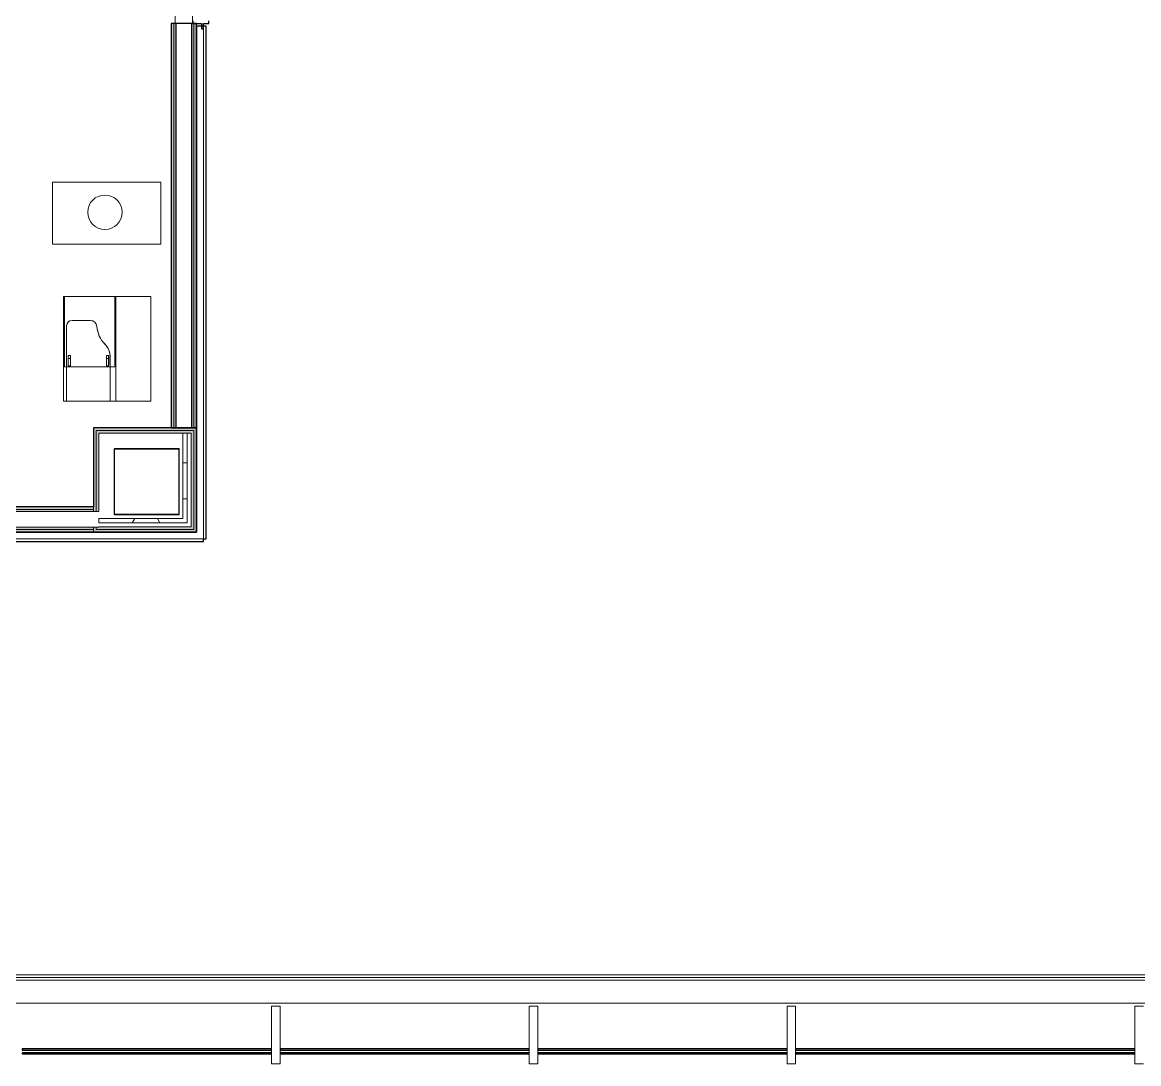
# Model space of a CAD drawing. Header units: millimetres. Extents: x 155920 to 295199, y -4084 to 97293.
# Drawn here: x 187076 to 193572, y 12017 to 18076 of the extents above; entities that cross this region are included whole.
import ezdxf

# ---------------------------------------------------------------- set-up
doc = ezdxf.new("R2010")
doc.units = ezdxf.units.MM
doc.header["$MEASUREMENT"] = 0
for name, color, linetype, lineweight in [('A-GENM', 8, 'CONTINUOUS', 9), ('A-GLAZ-CURT', 7, 'CONTINUOUS', 9), ('A-GLAZ-CWMG', 7, 'CONTINUOUS', 9), ('A-WALL', 7, 'CONTINUOUS', 9), ('A-WALL-PATT', 7, 'CONTINUOUS', 25), ('I-FURN', 8, 'CONTINUOUS', 9), ('I-WALL', 7, 'CONTINUOUS', 9), ('Q-SPCQ', 7, 'CONTINUOUS', 9)]:
    doc.layers.add(name, color=color, linetype=linetype, lineweight=lineweight)

msp = doc.modelspace()

# ---------------------------------------------------------------- hatches: boundary and pattern name
at = {"layer": 'A-GLAZ-CURT'}
h = msp.add_hatch(color=256, dxfattribs=at)
h.paths.add_polyline_path([(188525.8, 12074.8), (188525.8, 12080.8), (187075.8, 12080.8), (187075.8, 12074.8), (187534.9, 12074.8)], flags=0)
h.paths.add_polyline_path([(188525.8, 12096.8), (188525.8, 12102.8), (187075.8, 12102.8), (187075.8, 12096.8), (187534.9, 12096.8)], flags=0)
h = msp.add_hatch(color=256, dxfattribs=at)
h.paths.add_polyline_path([(190025.8, 12074.8), (190025.8, 12080.8), (188575.8, 12080.8), (188575.8, 12074.8), (189034.9, 12074.8)], flags=0)
h.paths.add_polyline_path([(190025.8, 12096.8), (190025.8, 12102.8), (188575.8, 12102.8), (188575.8, 12096.8), (189034.9, 12096.8)], flags=0)
h = msp.add_hatch(color=256, dxfattribs=at)
h.paths.add_polyline_path([(191525.8, 12074.8), (191525.8, 12080.8), (190075.8, 12080.8), (190075.8, 12074.8), (190534.9, 12074.8)], flags=0)
h.paths.add_polyline_path([(191525.8, 12096.8), (191525.8, 12102.8), (190075.8, 12102.8), (190075.8, 12096.8), (190534.9, 12096.8)], flags=0)
h = msp.add_hatch(color=256, dxfattribs=at)
h.paths.add_polyline_path([(193550.8, 12074.8), (193550.8, 12080.8), (191575.8, 12080.8), (191575.8, 12074.8)], flags=0)
h.paths.add_polyline_path([(193550.8, 12096.8), (193550.8, 12102.8), (191575.8, 12102.8), (191575.8, 12096.8)], flags=0)
at = {"layer": 'A-WALL-PATT', "lineweight": 9}
h = msp.add_hatch(color=256, dxfattribs=at)
h.paths.add_polyline_path([(187942.2, 15716.6), (187957.2, 15716.6), (187957.2, 18069.5), (187942.2, 18069.5), (187942.2, 15819.5)], flags=0)
h.paths.add_polyline_path([(187957.2, 21069.5), (187957.2, 23583.8), (187942.2, 23583.8), (187942.2, 21069.5)], flags=0)
h.paths.add_polyline_path([(187957.2, 23653.8), (187957.2, 23961.2), (187942.2, 23961.2), (187942.2, 23653.8)], flags=0)
h.paths.add_polyline_path([(187942.2, 24031.2), (187957.2, 24031.2), (187957.2, 24574.5), (187942.2, 24574.5), (187942.2, 24192.1)], flags=0)
h.paths.add_polyline_path([(187957.2, 26074.5), (187957.2, 26309.5), (187942.2, 26309.5), (187942.2, 26074.5)], flags=0)
at = {"layer": 'A-WALL-PATT', "lineweight": 5}
h = msp.add_hatch(color=256, dxfattribs=at)
h.paths.add_polyline_path([(187957.2, 15716.6), (187969.7, 15716.6), (187969.7, 18069.5), (187957.2, 18069.5), (187957.2, 15819.5)], flags=0)
h.paths.add_polyline_path([(187957.2, 21069.5), (187969.7, 21069.5), (187969.7, 23583.8), (187957.2, 23583.8), (187957.2, 21548.2)], flags=0)
h.paths.add_polyline_path([(187957.2, 23653.8), (187969.7, 23653.8), (187969.7, 23961.2), (187957.2, 23961.2), (187957.2, 23751.5)], flags=0)
h.paths.add_polyline_path([(187969.7, 24031.2), (187969.7, 24574.5), (187957.2, 24574.5), (187957.2, 24031.2)], flags=0)
h.paths.add_polyline_path([(187957.2, 26074.5), (187969.7, 26074.5), (187969.7, 26309.5), (187957.2, 26309.5), (187957.2, 26175.1)], flags=0)
h = msp.add_hatch(color=256, dxfattribs=at)
h.paths.add_polyline_path([(188061.7, 15716.6), (188074.2, 15716.6), (188074.2, 18069.5), (188061.7, 18069.5), (188061.7, 15819.5)], flags=0)
h.paths.add_polyline_path([(188074.2, 21069.5), (188074.2, 24574.5), (188061.7, 24574.5), (188061.7, 21069.5)], flags=0)
h.paths.add_polyline_path([(188074.2, 26074.5), (188074.2, 26309.5), (188061.7, 26309.5), (188061.7, 26074.5)], flags=0)
h = msp.add_hatch(color=256, dxfattribs=at)
h.paths.add_polyline_path([(188074.2, 15716.6), (188089.2, 15716.6), (188089.2, 18069.5), (188074.2, 18069.5), (188074.2, 15819.5)], flags=0)
h.paths.add_polyline_path([(188089.2, 21069.5), (188089.2, 24574.5), (188074.2, 24574.5), (188074.2, 21069.5)], flags=0)
h.paths.add_polyline_path([(188089.2, 26074.5), (188089.2, 26309.5), (188074.2, 26309.5), (188074.2, 26074.5)], flags=0)
at = {"layer": 'A-WALL-PATT', "lineweight": 9}
h = msp.add_hatch(color=256, dxfattribs=at)
h.paths.add_polyline_path([(187505.7, 15110.5), (187505.7, 15138), (187490.7, 15138), (187490.7, 15110.5)], flags=0)
h.paths.add_polyline_path([(187490.7, 15230), (187505.7, 15230), (187505.7, 15716.6), (187490.7, 15716.6), (187490.7, 15242.5)], flags=0)
for points in [[(188089.2, 15701.6), (188089.2, 15716.6), (187505.7, 15716.6), (187505.7, 15701.6), (188074.2, 15701.6)], [(188074.2, 15125.5), (188089.2, 15125.5), (188089.2, 15701.6), (188074.2, 15701.6), (188074.2, 15140.5)]]:
    msp.add_hatch(color=256, dxfattribs=at).paths.add_polyline_path(points, flags=0)
at = {"layer": 'A-WALL-PATT', "lineweight": 5}
h = msp.add_hatch(color=256, dxfattribs=at)
h.paths.add_polyline_path([(187505.7, 15125.5), (187520.7, 15125.5), (187520.7, 15138), (187505.7, 15138)], flags=0)
h.paths.add_polyline_path([(187520.7, 15230), (187520.7, 15701.6), (187505.7, 15701.6), (187505.7, 15230)], flags=0)
for points in [[(188074.2, 15686.6), (188074.2, 15701.6), (187520.7, 15701.6), (187521.7, 15686.6), (188059.2, 15686.6)], [(188059.2, 15140.5), (188074.2, 15140.5), (188074.2, 15686.6), (188059.2, 15685.6), (188059.2, 15141.5)], [(187521.7, 15125.5), (188074.2, 15125.5), (188074.2, 15140.5), (187521.7, 15140.5), (187520.7, 15125.5)], [(187505.7, 15110.5), (188089.2, 15110.5), (188089.2, 15125.5), (187505.7, 15125.5)]]:
    msp.add_hatch(color=256, dxfattribs=at).paths.add_polyline_path(points, flags=0)
h = msp.add_hatch(color=256, dxfattribs=at)
h.paths.add_polyline_path([(187490.7, 15242.5), (187490.7, 15257.5), (185785.8, 15257.5), (185785.8, 15242.5), (187240.9, 15242.5)], flags=0)
h.paths.add_polyline_path([(183054.8, 15242.5), (183985.8, 15242.5), (183985.8, 15257.5), (182419.6, 15257.5), (182419.6, 15242.5), (182456.7, 15242.5)], flags=0)
h = msp.add_hatch(color=256, dxfattribs=at)
h.paths.add_polyline_path([(187490.7, 15230), (187490.7, 15242.5), (185785.8, 15242.5), (185785.8, 15230), (187240.9, 15230)], flags=0)
h.paths.add_polyline_path([(183985.8, 15230), (183985.8, 15242.5), (182419.6, 15242.5), (182419.6, 15230), (183054.8, 15230)], flags=0)
h = msp.add_hatch(color=256, dxfattribs=at)
h.paths.add_polyline_path([(187240.9, 15125.5), (187490.7, 15125.5), (187490.7, 15138), (185785.8, 15138), (185785.8, 15125.5), (186642.9, 15125.5)], flags=0)
h.paths.add_polyline_path([(183985.8, 15125.5), (183985.8, 15138), (182419.6, 15138), (182419.6, 15125.5), (183054.8, 15125.5)], flags=0)
at = {"layer": 'A-WALL-PATT', "lineweight": 9}
h = msp.add_hatch(color=256, dxfattribs=at)
h.paths.add_polyline_path([(187490.7, 15110.5), (187490.7, 15125.5), (185785.8, 15125.5), (185785.8, 15110.5), (187240.9, 15110.5)], flags=0)
h.paths.add_polyline_path([(183985.8, 15110.5), (183985.8, 15125.5), (182419.6, 15125.5), (182419.6, 15110.5), (183054.8, 15110.5)], flags=0)

# ---------------------------------------------------------------- linework, layer by layer
at = {"layer": 'A-GENM'}
for p, q in [((230792.8, 12533.5), (156860.8, 12533.5)), ((230792.8, 12518.5), (156860.8, 12518.5)), ((230792.8, 12518.5), (156860.8, 12518.5)), ((230792.8, 12503.5), (156860.8, 12503.5)), ((230343.7, 12370.2), (157283.1, 12370.2))]:
    msp.add_line(p, q, dxfattribs=at)
at = {"layer": 'A-GLAZ-CURT', "lineweight": 30}
for p, q in [((188525.8, 12102.8), (187075.8, 12102.8)), ((187075.8, 12102.8), (187075.8, 12096.8)), ((187075.8, 12096.8), (188525.8, 12096.8)), ((188525.8, 12096.8), (188525.8, 12102.8)), ((190025.8, 12102.8), (188575.8, 12102.8)), ((188575.8, 12102.8), (188575.8, 12096.8)), ((188575.8, 12096.8), (190025.8, 12096.8)), ((190025.8, 12096.8), (190025.8, 12102.8)), ((191525.8, 12102.8), (190075.8, 12102.8)), ((190075.8, 12102.8), (190075.8, 12096.8)), ((190075.8, 12096.8), (191525.8, 12096.8)), ((191525.8, 12096.8), (191525.8, 12102.8)), ((193550.8, 12102.8), (191575.8, 12102.8)), ((191575.8, 12102.8), (191575.8, 12096.8)), ((191575.8, 12096.8), (193550.8, 12096.8)), ((193550.8, 12096.8), (193550.8, 12102.8)), ((188525.8, 12080.8), (187075.8, 12080.8)), ((187075.8, 12080.8), (187075.8, 12074.8)), ((187075.8, 12074.8), (188525.8, 12074.8)), ((188525.8, 12074.8), (188525.8, 12080.8)), ((190025.8, 12080.8), (188575.8, 12080.8)), ((188575.8, 12080.8), (188575.8, 12074.8)), ((188575.8, 12074.8), (190025.8, 12074.8)), ((190025.8, 12074.8), (190025.8, 12080.8)), ((191525.8, 12080.8), (190075.8, 12080.8)), ((190075.8, 12080.8), (190075.8, 12074.8)), ((190075.8, 12074.8), (191525.8, 12074.8)), ((191525.8, 12074.8), (191525.8, 12080.8)), ((193550.8, 12080.8), (191575.8, 12080.8)), ((191575.8, 12080.8), (191575.8, 12074.8)), ((191575.8, 12074.8), (193550.8, 12074.8)), ((193550.8, 12074.8), (193550.8, 12080.8))]:
    msp.add_line(p, q, dxfattribs=at)
at = {"layer": 'A-GLAZ-CWMG', "lineweight": 20, "extrusion": (0, 0, -1)}
for p, q in [((187965.7, 18119.5), (187965.7, 18069.5)), ((187965.7, 18069.5), (188065.7, 18069.5)), ((188065.7, 18069.5), (188065.7, 18119.5)), ((188575.8, 12352.3), (188525.8, 12352.3)), ((188525.8, 12352.3), (188525.8, 12017.3)), ((188575.8, 12017.3), (188575.8, 12352.3)), ((190075.8, 12352.3), (190025.8, 12352.3)), ((190025.8, 12352.3), (190025.8, 12017.3)), ((190075.8, 12017.3), (190075.8, 12352.3)), ((193600.8, 12352.3), (193550.8, 12352.3)), ((193550.8, 12352.3), (193550.8, 12017.3)), ((188525.8, 12017.3), (188575.8, 12017.3)), ((190025.8, 12017.3), (190075.8, 12017.3)), ((193550.8, 12017.3), (193600.8, 12017.3))]:
    msp.add_line(p, q, dxfattribs=at)
at = {"layer": 'A-GLAZ-CWMG', "lineweight": 20}
for p, q in [((191575.8, 12352.3), (191525.8, 12352.3)), ((191525.8, 12352.3), (191525.8, 12017.3)), ((191575.8, 12017.3), (191575.8, 12352.3)), ((191525.8, 12017.3), (191575.8, 12017.3))]:
    msp.add_line(p, q, dxfattribs=at)
at = {"layer": 'A-WALL'}
for p, q in [((187957.2, 15716.6), (187957.2, 18069.5)), ((187969.7, 15716.6), (187969.7, 18069.5)), ((187970.7, 15716.6), (187970.7, 18069.5)), ((188060.7, 15716.6), (188060.7, 18069.5)), ((188061.7, 15716.6), (188061.7, 18069.5)), ((188074.2, 15716.6), (188074.2, 18069.5)), ((188129.2, 15110.5), (188129.2, 18053.5)), ((187505.7, 15230), (187505.7, 15701.6)), ((187505.7, 15701.6), (187520.7, 15701.6)), ((187520.7, 15701.6), (187612.7, 15701.6)), ((187520.7, 15230), (187520.7, 15686.6)), ((187520.7, 15686.6), (187521.7, 15686.6)), ((187521.7, 15686.6), (187612.7, 15686.6)), ((187521.7, 15229), (187521.7, 15685.6)), ((187521.7, 15685.6), (187611.7, 15685.6)), ((187611.7, 15685.6), (187612.7, 15685.6)), ((187612.7, 15701.6), (188074.2, 15701.6)), ((187612.7, 15686.6), (188059.2, 15686.6)), ((187612.7, 15685.6), (188010.7, 15685.6)), ((188010.7, 15685.6), (188035.7, 15685.6)), ((188010.7, 15685.6), (188035.7, 15685.6)), ((188010.7, 15685.6), (188010.7, 15595.6)), ((188035.7, 15685.6), (188058.2, 15685.6)), ((188035.7, 15685.6), (188058.2, 15685.6)), ((188035.7, 15685.6), (188035.7, 15594.6)), ((188058.2, 15685.6), (188058.2, 15594.6)), ((188059.2, 15686.6), (188059.2, 15685.6)), ((188059.2, 15685.6), (188059.2, 15594.6)), ((188074.2, 15701.6), (188074.2, 15686.6)), ((188074.2, 15686.6), (188074.2, 15594.6)), ((187612.7, 15595.6), (187611.7, 15595.6)), ((187611.7, 15211.5), (187611.7, 15595.6)), ((187611.7, 15595.6), (187612.7, 15595.6)), ((187612.7, 15595.6), (187988.2, 15595.6)), ((187988.2, 15595.6), (187988.2, 15594.6)), ((187988.2, 15594.6), (187988.2, 15212.5)), ((188010.7, 15595.6), (188010.7, 15594.6)), ((188010.7, 15594.6), (188010.7, 15212.5)), ((188035.7, 15594.6), (188035.7, 15212.5)), ((188058.2, 15594.6), (188058.2, 15212.5)), ((188059.2, 15594.6), (188059.2, 15212.5)), ((188074.2, 15594.6), (188074.2, 15212.5)), ((187490.7, 15242.5), (185785.8, 15242.5)), ((187490.7, 15230), (185785.8, 15230)), ((187490.7, 15229), (185785.8, 15229)), ((187490.7, 15242.5), (187490.7, 15257.5)), ((187490.7, 15230), (187490.7, 15242.5)), ((187505.7, 15230), (187490.7, 15230)), ((187520.7, 15229), (187490.7, 15229)), ((187520.7, 15230), (187505.7, 15230)), ((187521.7, 15229), (187520.7, 15229)), ((187612.7, 15211.5), (187611.7, 15211.5)), ((187612.7, 15211.5), (187988.2, 15211.5)), ((187988.2, 15212.5), (187988.2, 15211.5)), ((188010.7, 15212.5), (188010.7, 15211.5)), ((188010.7, 15211.5), (188010.7, 15189)), ((188035.7, 15212.5), (188035.7, 15189)), ((188058.2, 15212.5), (188058.2, 15164)), ((188059.2, 15212.5), (188059.2, 15141.5)), ((188074.2, 15212.5), (188074.2, 15140.5)), ((187490.7, 15139), (185785.8, 15139)), ((187490.7, 15138), (185785.8, 15138)), ((187520.7, 15139), (187490.7, 15139)), ((187505.7, 15138), (187490.7, 15138)), ((187490.7, 15125.5), (187490.7, 15138)), ((187505.7, 15125.5), (187505.7, 15138)), ((187520.7, 15138), (187505.7, 15138)), ((187521.7, 15139), (187520.7, 15139)), ((187520.7, 15139), (187520.7, 15138)), ((187611.7, 15189), (187521.7, 15189)), ((187521.7, 15164), (187521.7, 15189)), ((187521.7, 15189), (187521.7, 15164)), ((187612.7, 15164), (187521.7, 15164)), ((187612.7, 15141.5), (187521.7, 15141.5)), ((187521.7, 15141.5), (187521.7, 15140.5)), ((187612.7, 15140.5), (187521.7, 15140.5)), ((187521.7, 15140.5), (187521.7, 15139)), ((187612.7, 15189), (187611.7, 15189)), ((187612.7, 15189), (188010.7, 15189)), ((187612.7, 15164), (188035.7, 15164)), ((187612.7, 15141.5), (188058.2, 15141.5)), ((187612.7, 15140.5), (188059.2, 15140.5)), ((188035.7, 15189), (188035.7, 15164)), ((188058.2, 15164), (188058.2, 15141.5)), ((188059.2, 15141.5), (188059.2, 15140.5)), ((188074.2, 15140.5), (188074.2, 15125.5)), ((187490.7, 15125.5), (185785.8, 15125.5)), ((187490.7, 15110.5), (187490.7, 15125.5)), ((187520.7, 15125.5), (187505.7, 15125.5)), ((187521.7, 15125.5), (187520.7, 15125.5)), ((187612.7, 15125.5), (187521.7, 15125.5)), ((187612.7, 15125.5), (188074.2, 15125.5)), ((188129.2, 15070.5), (188129.2, 15110.5)), ((188129.2, 15110.5), (188129.2, 15070.5)), ((188129.2, 15070.5), (185801.8, 15070.5))]:
    msp.add_line(p, q, dxfattribs=at)
at = {"layer": 'A-WALL', "lineweight": 30}
for p, q in [((188067.7, 18085.5), (188067.7, 18069.5)), ((188067.7, 18069.5), (188119.2, 18069.5)), ((188119.2, 18069.5), (188119.2, 18037.5)), ((188129.2, 18069.5), (188161.2, 18069.5)), ((188129.2, 18037.5), (188129.2, 18069.5)), ((188161.2, 18069.5), (188161.2, 18085.5)), ((188119.2, 18037.5), (188129.2, 18037.5))]:
    msp.add_line(p, q, dxfattribs=at)
at = {"layer": 'A-WALL-PATT', "linetype": 'Continuous', "lineweight": 9}
for p, q in [((188010.7, 15512.8), (188035.7, 15512.8)), ((188010.7, 15303.2), (188035.7, 15303.2)), ((187715.6, 15164), (187730, 15189)), ((187876.3, 15164), (187861.9, 15189))]:
    msp.add_line(p, q, dxfattribs=at)
at = {"layer": 'I-FURN'}
for p, q in [((187251.3, 17146.5), (187251.3, 16786.3)), ((187881.3, 17146.5), (187251.3, 17146.5)), ((187881.3, 16786.3), (187881.3, 17146.5)), ((187251.3, 16786.3), (187881.3, 16786.3))]:
    msp.add_line(p, q, dxfattribs=at)
for start, end in [(90, 270), (270, 90)]:
    msp.add_arc((187556.3, 16971.3), 100, start, end, dxfattribs=at)
at = {"layer": 'I-WALL', "lineweight": 30}
for p, q in [((187942.2, 18069.5), (187942.2, 15716.6)), ((188089.2, 18069.5), (187942.2, 18069.5)), ((188089.2, 15716.6), (188089.2, 18069.5)), ((188089.2, 18053.5), (188089.2, 15110.5)), ((188145.2, 18053.5), (188089.2, 18053.5)), ((188145.2, 15070.5), (188145.2, 18053.5)), ((187490.7, 15716.6), (187490.7, 15257.5)), ((187505.7, 15716.6), (187490.7, 15716.6)), ((187612.7, 15716.6), (187505.7, 15716.6)), ((188089.2, 15716.6), (187612.7, 15716.6)), ((187942.2, 15716.6), (188089.2, 15716.6)), ((188089.2, 15701.6), (188089.2, 15716.6)), ((188089.2, 15594.6), (188089.2, 15701.6)), ((187612.7, 15212.5), (187612.7, 15594.6)), ((187612.7, 15594.6), (187987.2, 15594.6)), ((187987.2, 15594.6), (187987.2, 15212.5)), ((188089.2, 15212.5), (188089.2, 15594.6)), ((187490.7, 15257.5), (185785.8, 15257.5)), ((187987.2, 15212.5), (187612.7, 15212.5)), ((188089.2, 15125.5), (188089.2, 15212.5)), ((185785.8, 15110.5), (187490.7, 15110.5)), ((188089.2, 15110.5), (185801.8, 15110.5)), ((187490.7, 15110.5), (187505.7, 15110.5)), ((187505.7, 15110.5), (187612.7, 15110.5)), ((187612.7, 15110.5), (188089.2, 15110.5)), ((188089.2, 15110.5), (188089.2, 15125.5)), ((185801.8, 15054.5), (188129.2, 15054.5)), ((188129.2, 15054.5), (188129.2, 15070.5)), ((188129.2, 15070.5), (188145.2, 15070.5))]:
    msp.add_line(p, q, dxfattribs=at)
at = {"layer": 'Q-SPCQ'}
for p, q in [((187316.3, 15871.3), (187316.3, 16480.9)), ((187316.3, 16480.9), (187320.7, 16480.9)), ((187320.7, 16480.9), (187320.7, 16071.8)), ((187320.7, 16480.9), (187614.7, 16480.9)), ((187614.7, 16480.9), (187619.3, 16480.9)), ((187614.7, 16480.9), (187614.7, 16071.8)), ((187619.3, 16480.9), (187621.1, 16480.9)), ((187619.3, 15871.3), (187619.3, 16480.9)), ((187621.1, 16480.9), (187824.3, 16480.9)), ((187824.3, 15871.3), (187824.3, 16480.9)), ((187333.4, 16310.6), (187333.4, 16309.5)), ((187333.4, 16309.5), (187333.4, 16071.9)), ((187365.2, 16341.9), (187471.8, 16341.9)), ((187471.8, 16340.8), (187365.2, 16340.8)), ((187342.6, 16136.9), (187355.3, 16136.9)), ((187342.6, 16135), (187342.6, 16136.9)), ((187342.6, 16120.3), (187342.6, 16135)), ((187342.6, 16077.5), (187342.6, 16120.3)), ((187342.6, 16120.3), (187355.3, 16120.3)), ((187355.3, 16136.9), (187355.3, 16135)), ((187355.3, 16135), (187355.3, 16120.3)), ((187355.3, 16120.3), (187355.3, 16077.5)), ((187564.9, 16120.3), (187564.9, 16135)), ((187564.9, 16077.8), (187564.9, 16120.3)), ((187577.6, 16120.3), (187564.9, 16120.3)), ((187565.6, 16135), (187565.6, 16136.9)), ((187565.6, 16136.9), (187578.3, 16136.9)), ((187577.6, 16136.9), (187577.6, 16120.3)), ((187577.6, 16120.3), (187577.6, 16077.8)), ((187578.3, 16136.9), (187578.3, 16080.6)), ((187587.4, 16125.7), (187587.4, 16126.8)), ((187587.4, 16071.9), (187587.4, 16125.7)), ((187333.4, 16071.8), (187320.7, 16071.8)), ((187333.4, 16071.9), (187337.7, 16071.9)), ((187333.4, 15871.3), (187333.4, 16071.9)), ((187337.7, 16072), (187353.6, 16072)), ((187355.3, 16077.5), (187342.6, 16077.5)), ((187353.6, 16072), (187359.4, 16072)), ((187359.4, 16072), (187561.5, 16072)), ((187561.5, 16072), (187567.3, 16072)), ((187564.9, 16077.8), (187577.6, 16077.8)), ((187567.3, 16072), (187583.1, 16072)), ((187583.1, 16071.9), (187587.4, 16071.9)), ((187587.4, 16071.9), (187587.4, 15871.3)), ((187614.7, 16071.8), (187587.4, 16071.8)), ((187316.3, 15871.3), (187333.4, 15871.3)), ((187353.6, 15871.3), (187333.4, 15871.3)), ((187359.4, 15871.3), (187353.6, 15871.3)), ((187561.5, 15871.3), (187359.4, 15871.3)), ((187567.3, 15871.3), (187561.5, 15871.3)), ((187587.4, 15871.3), (187567.3, 15871.3)), ((187587.4, 15871.3), (187619.3, 15871.3)), ((187621.1, 15871.3), (187619.3, 15871.3)), ((187824.3, 15871.3), (187621.1, 15871.3))]:
    msp.add_line(p, q, dxfattribs=at)
for centre, major_axis, start_param, end_param in [((187365.2, 16310.6), (-31.8, 0), 4.712389, 6.283185), ((187365.2, 16309.5), (-31.8, 0), 4.712389, 6.283185), ((187471.8, 16304.4), (-38.1, 0), 3.208665, 4.712389), ((187471.8, 16303.3), (-38.1, 0), 3.208665, 4.712389), ((187675.3, 16317.8), (-165.8, 0), 0.067072, 0.764794), ((187675.3, 16316.7), (-165.8, 0), 0.067072, 0.764794), ((187473.1, 16126.8), (-114.3, 0), 3.141593, 3.906386), ((187473.1, 16125.7), (-114.3, 0), 3.141593, 3.906386)]:
    msp.add_ellipse(centre, major_axis=major_axis, ratio=0.984803, start_param=start_param, end_param=end_param, dxfattribs=at)

doc.saveas('drawing.dxf')
